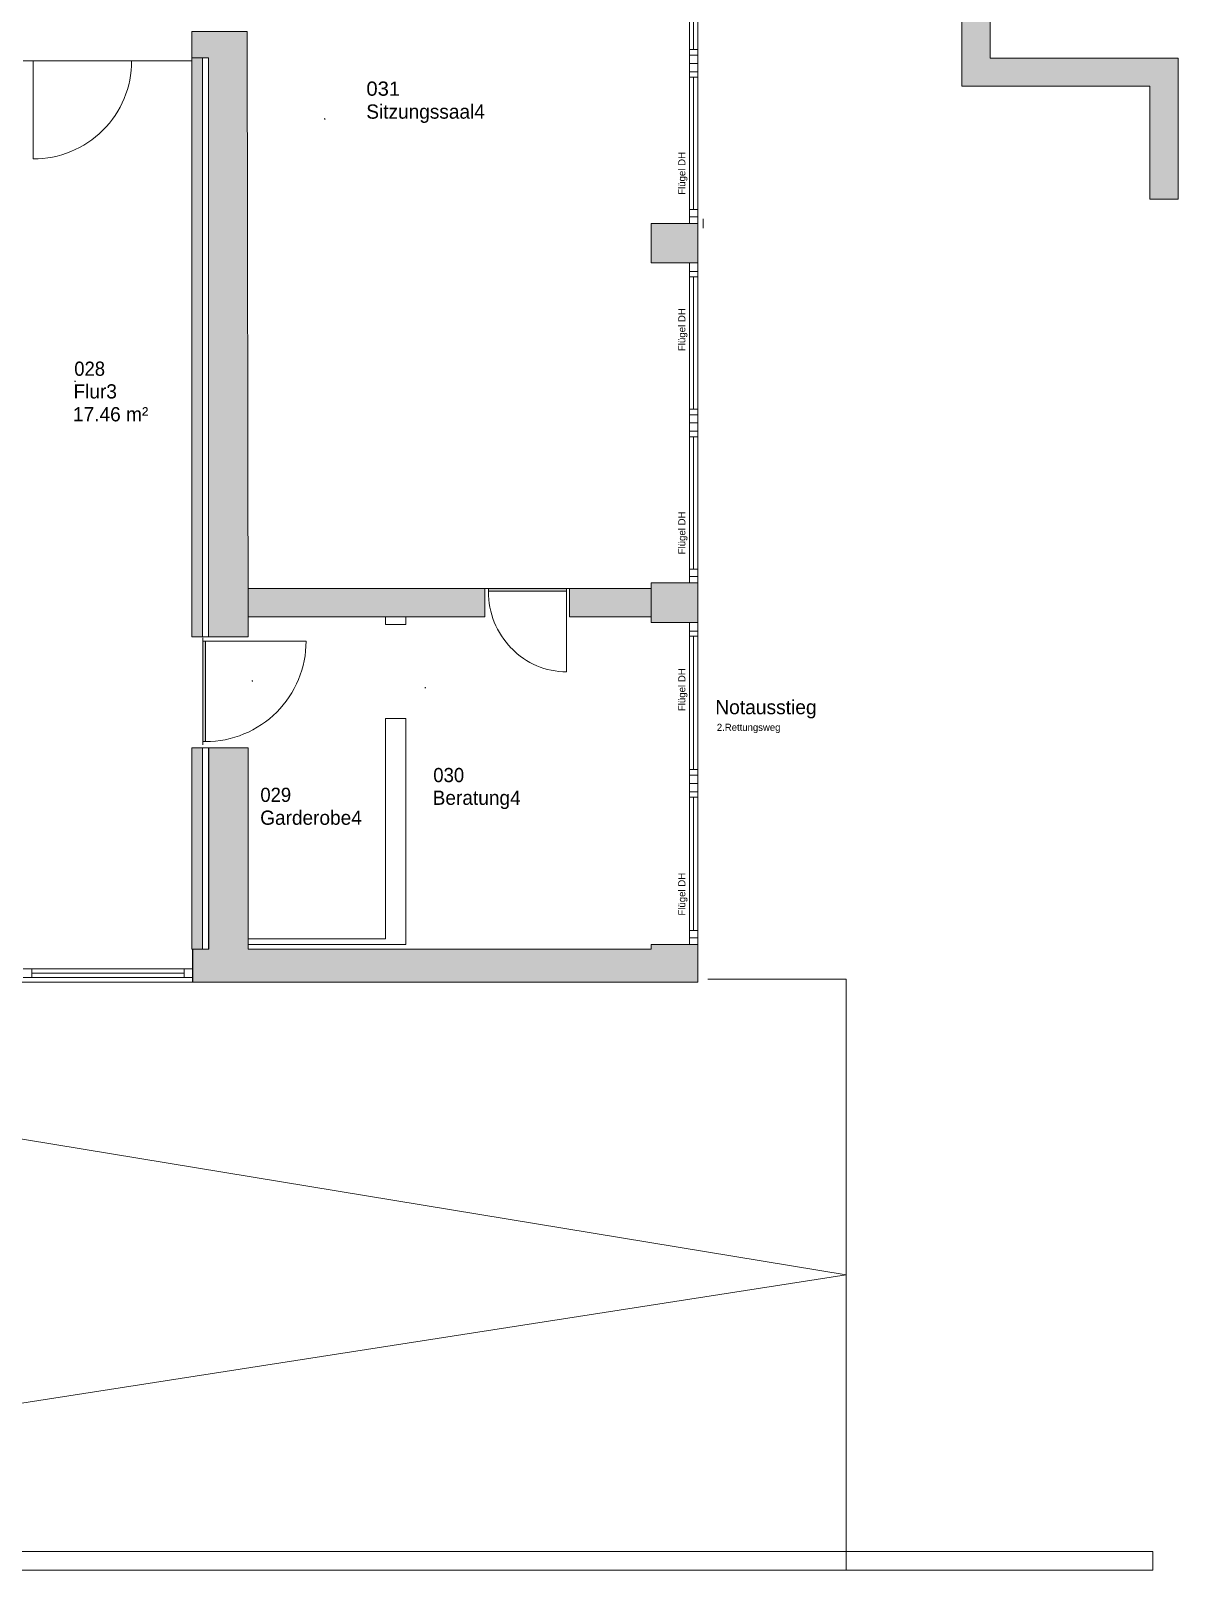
# Model space of a CAD drawing. Header units: inches. Extents: x 50200 to 250609, y 23637 to 115190.
# Drawn here: x 231938 to 244133, y 71500 to 87858 of the extents above; entities that cross this region are included whole.
import ezdxf

# ---------------------------------------------------------------- set-up
doc = ezdxf.new("R2010")
doc.units = ezdxf.units.IN
doc.header["$LTSCALE"] = 200
doc.header["$MEASUREMENT"] = 0
doc.header["$PDMODE"] = 34
doc.header["$PDSIZE"] = 5
doc.linetypes.add('Standardmuster', pattern=[0])
doc.linetypes.add('Volllinie', pattern=[0])
doc.layers.add('Grundebene', color=7, linetype='Continuous')
doc.styles.add('ARIAL', font='arial.ttf', dxfattribs={"height": 0.2})

# ---------------------------------------------------------------- blocks, each defined once
blk = doc.blocks.new('Color_Area-1E31')
at = {"layer": 'Grundebene', "true_color": 0x000000, "transparency": 33554687}
blk.add_hatch(color=18, dxfattribs=at).paths.add_polyline_path([(233648, 78100), (233763, 78100), (233763, 80240), (233648, 80240)], flags=0)
at = {"layer": 'Grundebene', "color": 18, "linetype": 'Volllinie', "lineweight": 13, "true_color": 0x000000}
for p, q in [((233763, 80240), (233648, 80240)), ((233648, 80240), (233648, 78100)), ((233763, 78100), (233763, 80240)), ((233648, 78100), (233763, 78100))]:
    blk.add_line(p, q, dxfattribs=at)
blk = doc.blocks.new('Color_Area-1E37')
at = {"layer": 'Grundebene', "true_color": 0x000000, "transparency": 33554687}
blk.add_hatch(color=18, dxfattribs=at).paths.add_polyline_path([(233763, 87570), (233648, 87570), (233648, 81420), (233763, 81420)], flags=0)
at = {"layer": 'Grundebene', "color": 18, "linetype": 'Volllinie', "lineweight": 13, "true_color": 0x000000}
for p, q in [((233763, 87570), (233648, 87570)), ((233648, 87570), (233648, 81420)), ((233763, 81420), (233763, 87570)), ((233648, 81420), (233763, 81420))]:
    blk.add_line(p, q, dxfattribs=at)
blk = doc.blocks.new('Color_Area-224C')
at = {"layer": 'Grundebene', "true_color": 0x000000, "transparency": 33554687}
blk.add_hatch(color=18, dxfattribs=at).paths.add_polyline_path([(234238, 87851), (233648, 87851), (233648, 87570), (233828, 87570), (233828, 81420), (234248, 81420)], flags=0)
at = {"layer": 'Grundebene', "color": 18, "linetype": 'Volllinie', "lineweight": 13, "true_color": 0x000000}
for p, q in [((234238, 87851), (233648, 87851)), ((233648, 87851), (233648, 87570)), ((234248, 81420), (234238, 87851)), ((233648, 87570), (233828, 87570)), ((233828, 87570), (233828, 81420)), ((233828, 81420), (234248, 81420))]:
    blk.add_line(p, q, dxfattribs=at)
blk = doc.blocks.new('Color_Area-2254')
at = {"layer": 'Grundebene', "true_color": 0x000000, "transparency": 33554687}
blk.add_hatch(color=18, dxfattribs=at).paths.add_polyline_path([(233829, 80240), (233829, 78100), (233659, 78100), (233659, 77750), (239028, 77750), (239028, 78150), (238533, 78150), (238533, 78100), (234248, 78100), (234248, 80240)], flags=0)
at = {"layer": 'Grundebene', "color": 18, "linetype": 'Volllinie', "lineweight": 13, "true_color": 0x000000}
for p, q in [((233829, 80240), (233829, 78100)), ((234248, 80240), (233829, 80240)), ((234248, 78100), (234248, 80240)), ((233829, 78100), (233659, 78100)), ((233659, 78100), (233659, 77750)), ((238533, 78100), (234248, 78100)), ((239028, 78150), (238533, 78150)), ((238533, 78150), (238533, 78100)), ((239028, 77750), (239028, 78150)), ((233659, 77750), (239028, 77750))]:
    blk.add_line(p, q, dxfattribs=at)
blk = doc.blocks.new('Color_Area-22AA')
at = {"layer": 'Grundebene', "true_color": 0x000000, "transparency": 33554687}
blk.add_hatch(color=18, dxfattribs=at).paths.add_polyline_path([(235493, 81631), (236763, 81631), (236763, 81931), (234248, 81931), (234248, 81631), (235333, 81631)], flags=0)
at = {"layer": 'Grundebene', "color": 18, "linetype": 'Volllinie', "lineweight": 13, "true_color": 0x000000}
for p, q in [((236763, 81931), (234248, 81931)), ((234248, 81931), (234248, 81631)), ((236763, 81631), (236763, 81931)), ((234248, 81631), (235333, 81631)), ((235333, 81631), (235493, 81631)), ((235493, 81631), (236763, 81631))]:
    blk.add_line(p, q, dxfattribs=at)
blk = doc.blocks.new('Color_Area-25A6')
at = {"layer": 'Grundebene', "true_color": 0x000000, "transparency": 33554687}
blk.add_hatch(color=18, dxfattribs=at).paths.add_polyline_path([(238533, 81991), (239028, 81991), (239028, 81571), (238533, 81571)], flags=0)
at = {"layer": 'Grundebene', "color": 18, "linetype": 'Volllinie', "lineweight": 13, "true_color": 0x000000}
for p, q in [((238533, 81991), (239028, 81991)), ((238533, 81571), (238533, 81991)), ((239028, 81991), (239028, 81571)), ((239028, 81571), (238533, 81571))]:
    blk.add_line(p, q, dxfattribs=at)
blk = doc.blocks.new('Color_Area-25B2')
at = {"layer": 'Grundebene', "true_color": 0x000000, "transparency": 33554687}
blk.add_hatch(color=18, dxfattribs=at).paths.add_polyline_path([(238533, 85811), (239028, 85811), (239028, 85391), (238533, 85391)], flags=0)
at = {"layer": 'Grundebene', "color": 18, "linetype": 'Volllinie', "lineweight": 13, "true_color": 0x000000}
for p, q in [((238533, 85811), (239028, 85811)), ((238533, 85391), (238533, 85811)), ((239028, 85811), (239028, 85391)), ((239028, 85391), (238533, 85391))]:
    blk.add_line(p, q, dxfattribs=at)
blk = doc.blocks.new('VBV_Raumstempel_FM_3-26BC')
at = {"layer": 'Grundebene', "color": 18, "linetype": 'Standardmuster', "lineweight": 13, "true_color": 0x000000}
blk.add_point((232409, 84134), dxfattribs=at)
blk = doc.blocks.new('MText_186-26BF')
at = {"layer": 'Grundebene', "color": 18, "lineweight": 18, "true_color": 0x000000, "style": 'ARIAL', "width": 0.962328}
blk.add_text('17.46 m²', height=151, dxfattribs=at).set_placement((232386, 83708))
blk = doc.blocks.new('MText_187-26C2')
at = {"layer": 'Grundebene', "color": 18, "lineweight": 18, "true_color": 0x000000, "style": 'ARIAL', "width": 0.959599}
blk.add_text('Flur3', height=151, dxfattribs=at).set_placement((232392, 83951))
blk = doc.blocks.new('MText_188-26C5')
at = {"layer": 'Grundebene', "color": 18, "lineweight": 18, "true_color": 0x000000, "style": 'ARIAL', "width": 0.92938}
blk.add_text('028', height=151, dxfattribs=at).set_placement((232400, 84192))
blk = doc.blocks.new('Gruppe-134-26BA')
at = {"layer": 'Grundebene'}
for name in ['MText_188-26C5', 'MText_187-26C2', 'VBV_Raumstempel_FM_3-26BC', 'MText_186-26BF']:
    blk.add_blockref(name, (0, 0), dxfattribs=at)
blk = doc.blocks.new('VBV_Raumstempel_FM_3-26C8')
at = {"layer": 'Grundebene', "color": 18, "linetype": 'Standardmuster', "lineweight": 13, "true_color": 0x000000}
blk.add_point((234293, 80949), dxfattribs=at)
blk = doc.blocks.new('MText_190-26CB')
at = {"layer": 'Grundebene', "color": 18, "lineweight": 18, "true_color": 0x000000, "style": 'ARIAL', "width": 0.959852}
blk.add_text('Garderobe4', height=151, dxfattribs=at).set_placement((234376, 79421))
blk = doc.blocks.new('MText_191-26CE')
at = {"layer": 'Grundebene', "color": 18, "lineweight": 18, "true_color": 0x000000, "style": 'ARIAL', "width": 0.92938}
blk.add_text('029', height=151, dxfattribs=at).set_placement((234378, 79664))
blk = doc.blocks.new('VBV_Raumstempel_FM_3-26D1')
at = {"layer": 'Grundebene', "color": 18, "linetype": 'Standardmuster', "lineweight": 13, "true_color": 0x000000}
blk.add_point((236131, 80878), dxfattribs=at)
blk = doc.blocks.new('MText_193-26D4')
at = {"layer": 'Grundebene', "color": 18, "lineweight": 18, "true_color": 0x000000, "style": 'ARIAL', "width": 0.961508}
blk.add_text('Beratung4', height=151, dxfattribs=at).set_placement((236209, 79633))
blk = doc.blocks.new('MText_194-26D7')
at = {"layer": 'Grundebene', "color": 18, "lineweight": 18, "true_color": 0x000000, "style": 'ARIAL', "width": 0.931911}
blk.add_text('030', height=151, dxfattribs=at).set_placement((236216, 79874))
blk = doc.blocks.new('VBV_Raumstempel_FM_3-26DA')
at = {"layer": 'Grundebene', "color": 18, "linetype": 'Standardmuster', "lineweight": 13, "true_color": 0x000000}
blk.add_point((235063, 86922), dxfattribs=at)
blk = doc.blocks.new('MText_196-26DD')
at = {"layer": 'Grundebene', "color": 18, "lineweight": 18, "true_color": 0x000000, "style": 'ARIAL', "width": 0.959267}
blk.add_text('Sitzungssaal4', height=151.03, dxfattribs=at).set_placement((235504, 86924))
blk = doc.blocks.new('MText_197-26E0')
at = {"layer": 'Grundebene', "color": 18, "lineweight": 18, "true_color": 0x000000, "style": 'ARIAL', "width": 1.019365}
blk.add_text('031', height=151, dxfattribs=at).set_placement((235505, 87168))
blk = doc.blocks.new('MText_1471-2A0E')
at = {"layer": 'Grundebene', "color": 18, "lineweight": 18, "true_color": 0x000000, "style": 'ARIAL', "width": 0.967211}
blk.add_text('Notausstieg', height=151.03, dxfattribs=at).set_placement((239213, 80596))
blk = doc.blocks.new('Gruppe-185-2A52')
at = {"layer": 'Grundebene', "color": 18, "linetype": 'Volllinie', "lineweight": 13, "true_color": 0x000000}
for p, q in [((231858, 87539), (233649, 87539)), ((231964, 87539), (231964, 86497))]:
    blk.add_line(p, q, dxfattribs=at)
blk.add_arc((231967, 87539), 1043, 269.8364, 0.0043, dxfattribs=at)
blk = doc.blocks.new('Color_Area-2B60')
at = {"layer": 'Grundebene', "true_color": 0xffffff, "transparency": 33554687}
blk.add_hatch(color=7, dxfattribs=at).paths.add_polyline_path([(236801, 81904), (237633, 81904), (237633, 81931), (236801, 81931)], flags=0)
at = {"layer": 'Grundebene', "color": 18, "linetype": 'Volllinie', "lineweight": 13, "true_color": 0x000000}
blk.add_lwpolyline([(236801, 81904), (237633, 81904), (237633, 81931), (236801, 81931), (236801, 81904)], dxfattribs=at)
blk = doc.blocks.new('Gruppe-235-2B5C')
at = {"layer": 'Grundebene', "color": 18, "linetype": 'Volllinie', "lineweight": 13, "true_color": 0x000000}
for p, q in [((236775, 81931), (236801, 81931)), ((237633, 81931), (237660, 81931)), ((237633, 81904), (237633, 81046))]:
    blk.add_line(p, q, dxfattribs=at)
blk.add_lwpolyline([(236801, 81904), (236801, 81931), (237633, 81931), (237633, 81904), (236801, 81904)], dxfattribs=at)
blk.add_lwpolyline([(237633, 81046, -0.202833), (237049, 81294), (237045, 81298, -0.194998), (236801, 81899), (236801, 81904)], format="xyb", dxfattribs=at)
at = {"layer": 'Grundebene'}
blk.add_blockref('Color_Area-2B60', (0, 0), dxfattribs=at)
blk = doc.blocks.new('Color_Area-2B69')
at = {"layer": 'Grundebene', "true_color": 0xffffff, "transparency": 33554687}
blk.add_hatch(color=7, dxfattribs=at).paths.add_polyline_path([(233766, 81373), (233766, 80305), (233796, 80305), (233796, 81373)], flags=0)
at = {"layer": 'Grundebene', "color": 18, "linetype": 'Volllinie', "lineweight": 13, "true_color": 0x000000}
blk.add_lwpolyline([(233766, 81373), (233766, 80305), (233796, 80305), (233796, 81373), (233766, 81373)], dxfattribs=at)
blk = doc.blocks.new('Gruppe-236-2B65')
at = {"layer": 'Grundebene', "color": 18, "linetype": 'Volllinie', "lineweight": 13, "true_color": 0x000000}
for p, q in [((233766, 81373), (233766, 81407)), ((233796, 81373), (234864, 81373)), ((233766, 80272), (233766, 80305))]:
    blk.add_line(p, q, dxfattribs=at)
for points in [[(233766, 81373), (233796, 81373), (233796, 80305), (233766, 80305), (233766, 81373)], [(233796, 80305), (233849, 80307), (233902, 80310), (233954, 80317), (234005, 80325), (234056, 80337), (234106, 80351), (234155, 80367), (234204, 80386), (234252, 80407), (234299, 80431), (234345, 80457), (234390, 80486), (234433, 80516), (234475, 80548), (234514, 80582), (234552, 80618), (234587, 80655), (234621, 80695), (234653, 80736), (234683, 80779), (234712, 80824), (234738, 80870), (234762, 80918), (234783, 80965), (234802, 81014), (234819, 81063), (234833, 81113), (234844, 81164), (234853, 81215), (234859, 81267), (234863, 81320), (234864, 81373)]]:
    blk.add_lwpolyline(points, dxfattribs=at)
at = {"layer": 'Grundebene'}
blk.add_blockref('Color_Area-2B69', (0, 0), dxfattribs=at)
blk = doc.blocks.new('MText_2096-2B6E')
at = {"layer": 'Grundebene', "color": 18, "lineweight": 18, "true_color": 0x000000, "style": 'ARIAL', "width": 0.960338}
blk.add_text('2.Rettungsweg', height=75.52, dxfattribs=at).set_placement((239230, 80419))
blk = doc.blocks.new('Color_Area-2B71')
at = {"layer": 'Grundebene', "true_color": 0x000000, "transparency": 33554687}
blk.add_hatch(color=18, dxfattribs=at).paths.add_polyline_path([(238094, 81631), (238533, 81631), (238533, 81931), (237663, 81931), (237663, 81631), (238039, 81631)], flags=0)
at = {"layer": 'Grundebene', "color": 18, "linetype": 'Volllinie', "lineweight": 13, "true_color": 0x000000}
for p, q in [((238533, 81931), (237663, 81931)), ((237663, 81931), (237663, 81631)), ((238533, 81631), (238533, 81931)), ((237663, 81631), (238039, 81631)), ((238039, 81631), (238094, 81631)), ((238094, 81631), (238533, 81631))]:
    blk.add_line(p, q, dxfattribs=at)
blk = doc.blocks.new('Color_Area-2E9D')
at = {"layer": 'Grundebene', "true_color": 0x000000, "transparency": 33554687}
blk.add_hatch(color=18, dxfattribs=at).paths.add_polyline_path([(244133, 86068), (243833, 86068), (243833, 87268), (241833, 87268), (241833, 89568), (242133, 89568), (242133, 87568), (244133, 87568)], flags=0)
at = {"layer": 'Grundebene', "color": 18, "linetype": 'Volllinie', "lineweight": 13, "true_color": 0x000000}
for p, q in [((241833, 87268), (241833, 89568)), ((241833, 89568), (242133, 89568)), ((242133, 89568), (242133, 87568)), ((242133, 87568), (244133, 87568)), ((244133, 87568), (244133, 86068)), ((243833, 87268), (241833, 87268)), ((243833, 86068), (243833, 87268)), ((244133, 86068), (243833, 86068))]:
    blk.add_line(p, q, dxfattribs=at)
blk = doc.blocks.new('MText_2810-2F09')
at = {"layer": 'Grundebene', "color": 18, "lineweight": 18, "true_color": 0x000000, "style": 'ARIAL', "width": 0.97094}
blk.add_text('Flügel DH', height=75.5, rotation=90, dxfattribs=at).set_placement((238895, 80629))
blk = doc.blocks.new('MText_2811-2F0C')
at = {"layer": 'Grundebene', "color": 18, "lineweight": 18, "true_color": 0x000000, "style": 'ARIAL', "width": 0.97094}
blk.add_text('Flügel DH', height=75.5, rotation=90, dxfattribs=at).set_placement((238895, 78456))
blk = doc.blocks.new('Gruppe-470-2EFD')
at = {"layer": 'Grundebene', "color": 18, "linetype": 'Volllinie', "lineweight": 13, "true_color": 0x000000}
for p, q in [((238938, 81571), (238938, 78150)), ((239028, 81571), (238938, 81571)), ((239028, 81479), (238938, 81479)), ((239028, 81571), (239028, 78150)), ((239028, 81424), (238938, 81424)), ((238983, 81424), (238983, 80008)), ((239028, 80008), (238938, 80008)), ((239028, 79949), (238938, 79949)), ((238938, 79910), (238938, 79811)), ((239028, 79861), (238938, 79861)), ((239028, 79772), (238938, 79772)), ((239028, 79713), (238938, 79713)), ((238983, 79713), (238983, 78298)), ((239028, 78298), (238938, 78298)), ((239028, 78219), (238938, 78219)), ((239028, 78150), (238938, 78150))]:
    blk.add_line(p, q, dxfattribs=at)
at = {"layer": 'Grundebene'}
for name in ['MText_2810-2F09', 'MText_2811-2F0C']:
    blk.add_blockref(name, (0, 0), dxfattribs=at)
blk = doc.blocks.new('MText_2812-2F21')
at = {"layer": 'Grundebene', "color": 18, "lineweight": 18, "true_color": 0x000000, "style": 'ARIAL', "width": 0.97094}
blk.add_text('Flügel DH', height=75.5, rotation=90, dxfattribs=at).set_placement((238895, 84455))
blk = doc.blocks.new('MText_2813-2F24')
at = {"layer": 'Grundebene', "color": 18, "lineweight": 18, "true_color": 0x000000, "style": 'ARIAL', "width": 0.97094}
blk.add_text('Flügel DH', height=75.5, rotation=90, dxfattribs=at).set_placement((238895, 82295))
blk = doc.blocks.new('Gruppe-471-2F15')
at = {"layer": 'Grundebene', "color": 18, "linetype": 'Volllinie', "lineweight": 13, "true_color": 0x000000}
for p, q in [((238938, 85391), (238938, 81991)), ((239028, 85391), (238938, 85391)), ((239028, 85391), (239028, 81991)), ((239028, 85299), (238938, 85299)), ((239028, 85244), (238938, 85244)), ((238983, 85244), (238983, 83837)), ((239028, 83837), (238938, 83837)), ((239028, 83779), (238938, 83779)), ((238938, 83740), (238938, 83642)), ((239028, 83691), (238938, 83691)), ((239028, 83603), (238938, 83603)), ((239028, 83544), (238938, 83544)), ((238983, 83544), (238983, 82138)), ((239028, 82138), (238938, 82138)), ((239028, 82059), (238938, 82059)), ((239028, 81991), (238938, 81991))]:
    blk.add_line(p, q, dxfattribs=at)
at = {"layer": 'Grundebene'}
for name in ['MText_2812-2F21', 'MText_2813-2F24']:
    blk.add_blockref(name, (0, 0), dxfattribs=at)
blk = doc.blocks.new('MText_2814-2F39')
at = {"layer": 'Grundebene', "color": 18, "lineweight": 18, "true_color": 0x000000, "style": 'ARIAL', "width": 0.97094}
blk.add_text('Flügel DH', height=75.5, rotation=90, dxfattribs=at).set_placement((238895, 88275))
blk = doc.blocks.new('MText_2815-2F3C')
at = {"layer": 'Grundebene', "color": 18, "lineweight": 18, "true_color": 0x000000, "style": 'ARIAL', "width": 0.97094}
blk.add_text('Flügel DH', height=75.5, rotation=90, dxfattribs=at).set_placement((238895, 86115))
blk = doc.blocks.new('Gruppe-472-2F2D')
at = {"layer": 'Grundebene', "color": 18, "linetype": 'Volllinie', "lineweight": 13, "true_color": 0x000000}
for p, q in [((238938, 89211), (238938, 85812)), ((239028, 89211), (238938, 89211)), ((239028, 89211), (239028, 85812)), ((239028, 89119), (238938, 89119)), ((239028, 89065), (238938, 89065)), ((238983, 89065), (238983, 87658)), ((239028, 87658), (238938, 87658)), ((239028, 87599), (238938, 87599)), ((238938, 87560), (238938, 87462)), ((239028, 87511), (238938, 87511)), ((239028, 87423), (238938, 87423)), ((239028, 87365), (238938, 87365)), ((238983, 87365), (238983, 85959)), ((239028, 85959), (238938, 85959)), ((239028, 85880), (238938, 85880)), ((239028, 85812), (238938, 85812))]:
    blk.add_line(p, q, dxfattribs=at)
at = {"layer": 'Grundebene'}
for name in ['MText_2814-2F39', 'MText_2815-2F3C']:
    blk.add_blockref(name, (0, 0), dxfattribs=at)

msp = doc.modelspace()

# ---------------------------------------------------------------- linework, layer by layer
at = {"layer": 'Grundebene', "color": 18, "linetype": 'Volllinie', "lineweight": 13, "true_color": 0x000000}
for p, q in [((239028, 85811), (239028, 89211)), ((233648, 87570), (233648, 87851)), ((234238, 87851), (233648, 87851)), ((234248, 81420), (234238, 87851)), ((233648, 87806), (233648, 87591)), ((233648, 87570), (233828, 87570)), ((233828, 87570), (233828, 81420)), ((239083, 85761), (239083, 85861)), ((239028, 81991), (239028, 85391)), ((237633, 81931), (234248, 81931)), ((237633, 81931), (237633, 81631)), ((235708, 81631), (235708, 81551)), ((235923, 81551), (235923, 81631)), ((235708, 81551), (235923, 81551)), ((239028, 78150), (239028, 81571)), ((233828, 81420), (233718, 81420)), ((234248, 81420), (233828, 81420)), ((235708, 80551), (235708, 78210)), ((235708, 80551), (235923, 80551)), ((235923, 80551), (235923, 78150)), ((233828, 80240), (233718, 80240)), ((233828, 80240), (233828, 78100)), ((234248, 80240), (233828, 80240)), ((234248, 78150), (234248, 80240)), ((234248, 78210), (235708, 78210)), ((233658, 78100), (233658, 77750)), ((233658, 78100), (233828, 78100)), ((234248, 78150), (235923, 78150)), ((231858, 77890), (233658, 77890)), ((231948, 77800), (231948, 77890)), ((233568, 77800), (233568, 77890)), ((240603, 74640), (221717, 77750)), ((227158, 77750), (233658, 77750)), ((231858, 77800), (233658, 77800)), ((233568, 77845), (231948, 77845)), ((240603, 77780), (239133, 77780)), ((240603, 71500), (240603, 77780)), ((221717, 71700), (240603, 74640)), ((221717, 71700), (240603, 71700)), ((221717, 71500), (240603, 71500))]:
    msp.add_line(p, q, dxfattribs=at)
for points in [[(244133, 86068), (243833, 86068), (243833, 87268), (241833, 87268), (241833, 89568), (242133, 89568), (242133, 87568), (244133, 87568), (244133, 86068)], [(234238, 87851), (233648, 87851), (233648, 87570), (233828, 87570), (233828, 81420), (234248, 81420), (234238, 87851)], [(233763, 87570), (233648, 87570), (233648, 81420), (233763, 81420), (233763, 87570)], [(238533, 85811), (239028, 85811), (239028, 85391), (238533, 85391), (238533, 85811)], [(238533, 81991), (239028, 81991), (239028, 81571), (238533, 81571), (238533, 81991)], [(235493, 81631), (236763, 81631), (236763, 81931), (234248, 81931), (234248, 81631), (235493, 81631)], [(238094, 81631), (238533, 81631), (238533, 81931), (237663, 81931), (237663, 81631), (238094, 81631)], [(233648, 78100), (233763, 78100), (233763, 80240), (233648, 80240), (233648, 78100)], [(233829, 80240), (233829, 78100), (233659, 78100), (233659, 77750), (239028, 77750), (239028, 78150), (238533, 78150), (238533, 78100), (234248, 78100), (234248, 80240), (233829, 80240)], [(240603, 71700), (243862, 71700), (243862, 71500), (240603, 71500), (240603, 71700)]]:
    msp.add_lwpolyline(points, dxfattribs=at)

# ---------------------------------------------------------------- block references
at = {"layer": 'Grundebene'}
for name in ['Color_Area-2E9D', 'Gruppe-472-2F2D', 'Color_Area-224C', 'Gruppe-185-2A52', 'Color_Area-1E37', 'MText_197-26E0', 'MText_196-26DD', 'VBV_Raumstempel_FM_3-26DA', 'Color_Area-25B2', 'Gruppe-471-2F15', 'Gruppe-134-26BA', 'Color_Area-25A6', 'Color_Area-22AA', 'Gruppe-235-2B5C', 'Color_Area-2B71', 'Gruppe-470-2EFD', 'Gruppe-236-2B65', 'VBV_Raumstempel_FM_3-26C8', 'VBV_Raumstempel_FM_3-26D1', 'MText_1471-2A0E', 'MText_2096-2B6E', 'Color_Area-1E31', 'Color_Area-2254', 'MText_194-26D7', 'MText_191-26CE', 'MText_193-26D4', 'MText_190-26CB']:
    msp.add_blockref(name, (0, 0), dxfattribs=at)

doc.saveas('drawing.dxf')
